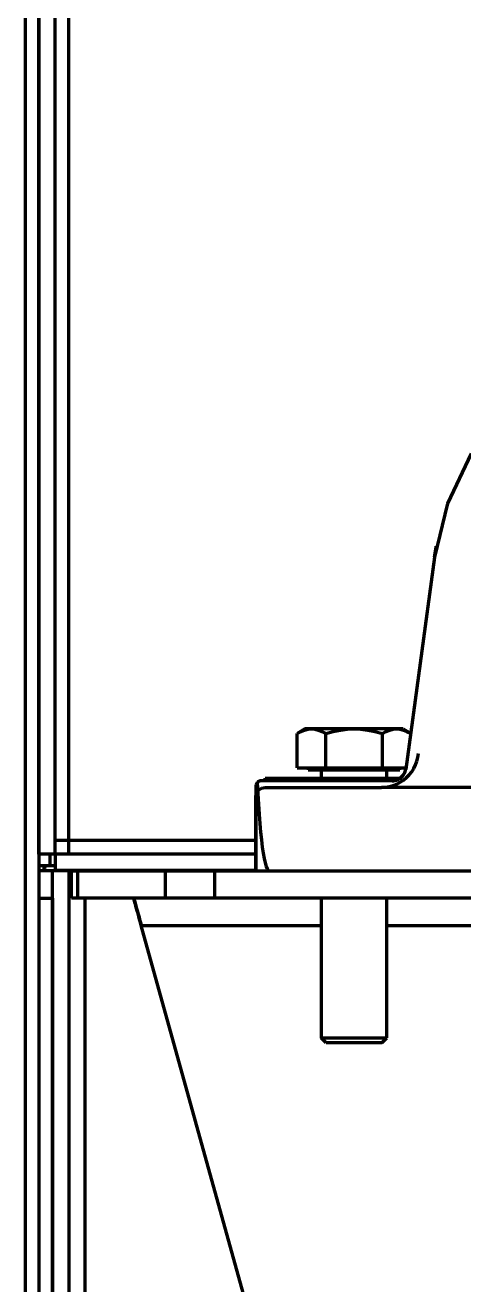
# Model space of a CAD drawing. Header units: millimetres. Extents: x 0 to 594, y 0 to 420.
# Drawn here: x 150.64 to 153.85, y 385.47 to 394.7 of the extents above; entities that cross this region are included whole.
import ezdxf

# ---------------------------------------------------------------- set-up
doc = ezdxf.new("R2010")
doc.units = ezdxf.units.MM

msp = doc.modelspace()

# ---------------------------------------------------------------- linework, layer by layer
at = {"color": 1, "lineweight": 70}
for p, q in [((150.6364, 403.6301), (150.6364, 378.2005)), ((150.7364, 388.6242), (150.7364, 403.6501)), ((150.7364, 403.6301), (150.7364, 378.2005)), ((150.8564, 388.6242), (150.8564, 403.6501)), ((150.9564, 388.7242), (150.9564, 403.5642)), ((153.9053, 391.5584), (153.7318, 391.1925)), ((153.7318, 391.1925), (153.6364, 390.7989)), ((153.6449, 390.8552), (153.648, 390.8732)), ((153.648, 390.8732), (153.6449, 390.8552)), ((153.648, 390.8732), (153.6488, 390.878)), ((153.6488, 390.878), (153.648, 390.8732)), ((153.6488, 390.878), (153.6491, 390.8796)), ((153.6491, 390.8796), (153.6488, 390.878)), ((153.6364, 390.7989), (153.4255, 389.247)), ((153.6364, 390.7989), (153.6449, 390.8552)), ((153.6449, 390.8552), (153.6364, 390.7989)), ((152.6864, 389.5405), (152.6307, 389.5083)), ((152.6307, 389.5083), (152.6585, 389.5226)), ((152.6307, 389.2565), (152.6307, 389.5083)), ((152.6585, 389.5226), (152.6846, 389.5326)), ((152.6846, 389.5326), (152.7097, 389.5385)), ((152.6867, 389.5405), (152.6864, 389.5405)), ((152.6874, 389.5405), (152.6867, 389.5405)), ((152.6887, 389.5405), (152.6874, 389.5405)), ((152.6904, 389.5405), (152.6887, 389.5405)), ((152.6927, 389.5405), (152.6904, 389.5405)), ((152.6954, 389.5405), (152.6927, 389.5405)), ((152.6987, 389.5405), (152.6954, 389.5405)), ((152.7024, 389.5405), (152.6987, 389.5405)), ((152.7066, 389.5405), (152.7024, 389.5405)), ((152.7113, 389.5405), (152.7066, 389.5405)), ((152.7097, 389.5385), (152.7346, 389.5405)), ((152.7164, 389.5405), (152.7113, 389.5405)), ((152.7221, 389.5405), (152.7164, 389.5405)), ((152.7281, 389.5405), (152.7221, 389.5405)), ((152.7346, 389.5405), (152.7281, 389.5405)), ((152.7346, 389.5405), (152.7596, 389.5385)), ((152.749, 389.5405), (152.7346, 389.5405)), ((152.765, 389.5405), (152.749, 389.5405)), ((152.7596, 389.5385), (152.7847, 389.5326)), ((152.7825, 389.5405), (152.765, 389.5405)), ((152.8015, 389.5405), (152.7825, 389.5405)), ((152.7847, 389.5326), (152.8108, 389.5226)), ((152.822, 389.5405), (152.8015, 389.5405)), ((152.8108, 389.5226), (152.8386, 389.5083)), ((152.8436, 389.5405), (152.822, 389.5405)), ((152.8386, 389.5083), (152.8941, 389.5226)), ((152.8386, 389.2565), (152.8386, 389.5083)), ((152.8664, 389.5405), (152.8436, 389.5405)), ((152.8902, 389.5405), (152.8664, 389.5405)), ((152.9149, 389.5405), (152.8902, 389.5405)), ((152.8941, 389.5226), (152.9463, 389.5326)), ((152.9403, 389.5405), (152.9149, 389.5405)), ((152.9663, 389.5405), (152.9403, 389.5405)), ((152.9463, 389.5326), (152.9966, 389.5385)), ((152.9928, 389.5405), (152.9663, 389.5405)), ((153.0195, 389.5405), (152.9928, 389.5405)), ((152.9966, 389.5385), (153.0464, 389.5405)), ((153.0464, 389.5405), (153.0195, 389.5405)), ((153.0464, 389.5405), (153.0962, 389.5385)), ((153.0733, 389.5405), (153.0464, 389.5405)), ((153.1001, 389.5405), (153.0733, 389.5405)), ((153.0962, 389.5385), (153.1465, 389.5326)), ((153.1265, 389.5405), (153.1001, 389.5405)), ((153.1525, 389.5405), (153.1265, 389.5405)), ((153.1465, 389.5326), (153.1987, 389.5226)), ((153.1779, 389.5405), (153.1525, 389.5405)), ((153.2026, 389.5405), (153.1779, 389.5405)), ((153.1987, 389.5226), (153.2543, 389.5083)), ((153.2264, 389.5405), (153.2026, 389.5405)), ((153.2492, 389.5405), (153.2264, 389.5405)), ((153.2709, 389.5405), (153.2492, 389.5405)), ((153.2543, 389.5083), (153.282, 389.5226)), ((153.2543, 389.2565), (153.2543, 389.5083)), ((153.2913, 389.5405), (153.2709, 389.5405)), ((153.282, 389.5226), (153.3081, 389.5326)), ((153.3103, 389.5405), (153.2913, 389.5405)), ((153.3081, 389.5326), (153.3333, 389.5385)), ((153.3279, 389.5405), (153.3103, 389.5405)), ((153.3439, 389.5405), (153.3279, 389.5405)), ((153.3333, 389.5385), (153.3582, 389.5405)), ((153.3582, 389.5405), (153.3439, 389.5405)), ((153.3582, 389.5405), (153.3829, 389.5385)), ((153.3647, 389.5405), (153.3582, 389.5405)), ((153.3708, 389.5405), (153.3647, 389.5405)), ((153.3764, 389.5405), (153.3708, 389.5405)), ((153.3815, 389.5405), (153.3764, 389.5405)), ((153.3862, 389.5405), (153.3815, 389.5405)), ((153.3829, 389.5385), (153.4078, 389.5327)), ((153.3904, 389.5405), (153.3862, 389.5405)), ((153.3941, 389.5405), (153.3904, 389.5405)), ((153.3974, 389.5405), (153.3941, 389.5405)), ((153.4001, 389.5405), (153.3974, 389.5405)), ((153.4024, 389.5405), (153.4001, 389.5405)), ((153.4041, 389.5405), (153.4024, 389.5405)), ((153.4054, 389.5405), (153.4041, 389.5405)), ((153.4062, 389.5405), (153.4054, 389.5405)), ((153.4064, 389.5405), (153.4062, 389.5405)), ((153.4064, 389.5405), (153.4611, 389.5089)), ((153.4078, 389.5327), (153.4336, 389.523)), ((153.4336, 389.523), (153.4611, 389.5089)), ((153.4974, 389.2773), (153.5073, 389.3043)), ((153.5073, 389.3043), (153.5144, 389.3322)), ((153.5144, 389.3322), (153.5184, 389.3608)), ((152.6307, 389.2565), (152.8386, 389.2565)), ((152.7104, 389.2565), (152.7104, 389.2405)), ((152.7104, 389.2405), (152.7188, 389.2405)), ((152.7188, 389.2405), (152.7437, 389.2405)), ((152.7437, 389.2405), (152.7837, 389.2405)), ((152.7837, 389.2405), (152.8369, 389.2405)), ((152.8064, 389.2405), (152.8064, 389.1805)), ((152.8369, 389.2405), (152.9006, 389.2405)), ((152.8386, 389.2565), (153.2543, 389.2565)), ((152.9006, 389.2405), (152.9716, 389.2405)), ((152.9716, 389.2405), (153.0464, 389.2405)), ((153.0464, 389.2405), (153.1212, 389.2405)), ((153.1212, 389.2405), (153.1922, 389.2405)), ((153.1922, 389.2405), (153.2559, 389.2405)), ((153.2543, 389.2565), (153.4268, 389.2565)), ((153.2559, 389.2405), (153.3091, 389.2405)), ((153.2864, 389.1805), (153.2864, 389.2405)), ((153.3091, 389.2405), (153.3491, 389.2405)), ((153.3491, 389.2405), (153.374, 389.2405)), ((153.374, 389.2405), (153.3824, 389.2405)), ((153.3824, 389.2405), (153.3824, 389.2565)), ((153.4002, 389.1929), (153.4117, 389.2084)), ((153.4048, 389.1984), (153.4182, 389.2208)), ((153.4062, 389.2001), (153.4119, 389.2086)), ((153.4117, 389.2084), (153.4206, 389.2268)), ((153.4119, 389.2086), (153.4168, 389.2176)), ((153.4168, 389.2176), (153.4207, 389.2271)), ((153.4182, 389.2208), (153.4255, 389.247)), ((153.4206, 389.2268), (153.4255, 389.247)), ((153.4207, 389.2271), (153.4236, 389.2369)), ((153.4236, 389.2369), (153.4255, 389.247)), ((153.4514, 389.2045), (153.4693, 389.2271)), ((153.4693, 389.2271), (153.4847, 389.2514)), ((153.4847, 389.2514), (153.4974, 389.2773)), ((152.3291, 389.1347), (152.3264, 389.1205)), ((152.3264, 389.1205), (152.3264, 388.5005)), ((152.3264, 389.1205), (152.3264, 388.5005)), ((152.3372, 389.1478), (152.3291, 389.1347)), ((152.3388, 389.1494), (152.3372, 389.1478)), ((152.3372, 389.1478), (152.341, 389.0666)), ((152.3406, 389.151), (152.3388, 389.1494)), ((152.3424, 389.1525), (152.3406, 389.151)), ((152.3443, 389.1538), (152.3424, 389.1525)), ((152.3463, 389.1551), (152.3443, 389.1538)), ((152.3483, 389.1562), (152.3463, 389.1551)), ((152.3505, 389.1572), (152.3483, 389.1562)), ((152.3526, 389.158), (152.3505, 389.1572)), ((152.3549, 389.1588), (152.3526, 389.158)), ((152.3571, 389.1594), (152.3549, 389.1588)), ((152.3594, 389.1599), (152.3571, 389.1594)), ((152.3617, 389.1602), (152.3594, 389.1599)), ((152.3641, 389.1604), (152.3617, 389.1602)), ((152.3664, 389.1605), (152.3641, 389.1604)), ((153.3264, 389.1605), (152.3664, 389.1605)), ((152.3944, 389.1805), (152.3978, 389.1805)), ((152.3944, 389.1605), (152.3944, 389.1805)), ((152.3978, 389.1805), (152.408, 389.1805)), ((152.408, 389.1805), (152.4247, 389.1805)), ((152.4247, 389.1805), (152.4479, 389.1805)), ((152.4479, 389.1805), (152.4772, 389.1805)), ((152.4772, 389.1805), (152.5122, 389.1805)), ((152.5122, 389.1805), (152.5526, 389.1805)), ((152.5526, 389.1805), (152.5977, 389.1805)), ((152.5977, 389.1805), (152.6471, 389.1805)), ((152.6471, 389.1805), (152.7001, 389.1805)), ((152.7001, 389.1805), (152.7561, 389.1805)), ((152.7561, 389.1805), (152.8143, 389.1805)), ((152.8143, 389.1805), (152.874, 389.1805)), ((152.874, 389.1805), (152.9344, 389.1805)), ((152.9344, 389.1805), (153.3864, 389.1805)), ((152.9344, 389.1605), (152.9344, 389.1805)), ((153.2474, 389.1125), (153.2762, 389.114)), ((153.2762, 389.114), (153.3046, 389.1186)), ((153.3046, 389.1186), (153.3324, 389.1261)), ((153.3264, 389.1605), (153.3464, 389.1625)), ((153.3264, 389.1605), (153.3366, 389.161)), ((153.3324, 389.1261), (153.3593, 389.1366)), ((153.3366, 389.161), (153.3468, 389.1626)), ((153.3464, 389.1625), (153.366, 389.1687)), ((153.3468, 389.1626), (153.3567, 389.1652)), ((153.3567, 389.1652), (153.3663, 389.1688)), ((153.3593, 389.1366), (153.3849, 389.1498)), ((153.3662, 389.1688), (153.3875, 389.1813)), ((153.3663, 389.1688), (153.3755, 389.1733)), ((153.3755, 389.1733), (153.3841, 389.1788)), ((153.3841, 389.1788), (153.3922, 389.1852)), ((153.3849, 389.1498), (153.4089, 389.1656)), ((153.3864, 389.1805), (153.4002, 389.1929)), ((153.3875, 389.1813), (153.4048, 389.1984)), ((153.3922, 389.1852), (153.3996, 389.1923)), ((153.3996, 389.1923), (153.4062, 389.2001)), ((153.4089, 389.1656), (153.4312, 389.1839)), ((153.4312, 389.1839), (153.4514, 389.2045)), ((152.3264, 389.0445), (152.3316, 389.0705)), ((152.3264, 388.5005), (152.3264, 389.0445)), ((152.3316, 389.0705), (152.3463, 389.0926)), ((152.341, 389.0666), (152.3454, 388.9892)), ((152.3463, 389.0926), (152.3684, 389.1073)), ((152.3684, 389.1073), (152.3944, 389.1125)), ((152.3944, 389.1125), (153.2474, 389.1125)), ((154.3944, 389.1125), (153.2474, 389.1125)), ((152.3454, 388.9892), (152.3502, 388.9162)), ((152.3502, 388.9162), (152.3555, 388.8478)), ((152.3555, 388.8478), (152.3613, 388.7846)), ((152.3613, 388.7846), (152.3675, 388.727)), ((150.857, 388.7242), (150.8564, 388.7242)), ((150.8589, 388.7242), (150.857, 388.7242)), ((150.862, 388.7242), (150.8589, 388.7242)), ((150.8663, 388.7242), (150.862, 388.7242)), ((150.8717, 388.7242), (150.8663, 388.7242)), ((150.8782, 388.7242), (150.8717, 388.7242)), ((150.8857, 388.7242), (150.8782, 388.7242)), ((150.8941, 388.7242), (150.8857, 388.7242)), ((150.9032, 388.7242), (150.8941, 388.7242)), ((150.913, 388.7242), (150.9032, 388.7242)), ((150.9234, 388.7242), (150.913, 388.7242)), ((150.9342, 388.7242), (150.9234, 388.7242)), ((150.9452, 388.7242), (150.9342, 388.7242)), ((150.9564, 388.7242), (150.9452, 388.7242)), ((150.9564, 388.713), (150.9564, 388.7242)), ((152.3264, 388.7242), (150.9564, 388.7242)), ((150.9564, 388.7019), (150.9564, 388.713)), ((150.9564, 388.6912), (150.9564, 388.7019)), ((150.9564, 388.6808), (150.9564, 388.6912)), ((150.9564, 388.671), (150.9564, 388.6808)), ((150.9564, 388.6618), (150.9564, 388.671)), ((150.9564, 388.6535), (150.9564, 388.6618)), ((150.9564, 388.646), (150.9564, 388.6535)), ((152.3675, 388.727), (152.374, 388.6753)), ((152.374, 388.6753), (152.3809, 388.6298)), ((150.8564, 388.6242), (150.7364, 388.6242)), ((150.8183, 388.5405), (150.8183, 388.6242)), ((150.8564, 388.6242), (150.8564, 388.5042)), ((152.3264, 388.6242), (150.8564, 388.6242)), ((150.9564, 388.6395), (150.9564, 388.646)), ((150.9564, 388.6341), (150.9564, 388.6395)), ((150.9564, 388.6298), (150.9564, 388.6341)), ((150.9564, 388.6267), (150.9564, 388.6298)), ((150.9564, 388.6248), (150.9564, 388.6267)), ((150.9564, 388.6242), (150.9564, 388.6248)), ((152.3809, 388.6298), (152.388, 388.5908)), ((152.388, 388.5908), (152.3954, 388.5585)), ((150.7364, 388.5405), (150.8183, 388.5405)), ((150.8364, 388.5005), (150.7364, 388.5005)), ((150.7807, 388.5346), (150.7726, 388.5405)), ((150.7726, 388.5405), (150.7726, 388.5005)), ((150.7726, 388.5005), (150.7807, 388.5063)), ((150.7841, 388.5205), (150.7807, 388.5346)), ((150.7807, 388.5063), (150.7841, 388.5205)), ((150.8183, 388.5405), (150.8545, 388.5405)), ((150.8364, 372.1805), (150.8364, 388.5005)), ((150.9564, 388.5005), (150.8364, 388.5005)), ((150.8545, 388.5405), (150.8564, 388.5402)), ((150.8612, 388.5042), (150.8545, 388.5005)), ((152.3264, 388.5042), (150.8564, 388.5042)), ((150.9564, 388.5005), (150.9565, 388.5005)), ((150.9564, 388.5005), (150.9564, 372.1805)), ((150.9565, 388.5005), (150.9568, 388.5005)), ((150.9568, 388.5005), (150.9574, 388.5005)), ((150.9574, 388.5005), (150.9581, 388.5005)), ((150.9581, 388.5005), (150.959, 388.5005)), ((150.959, 388.5005), (150.9602, 388.5005)), ((150.9602, 388.5005), (150.9615, 388.5005)), ((150.9615, 388.5005), (150.9631, 388.5005)), ((150.9631, 388.5005), (150.9648, 388.5005)), ((150.9648, 388.5005), (150.9668, 388.5005)), ((150.9668, 388.5005), (150.9689, 388.5005)), ((150.9689, 388.5005), (150.9712, 388.5005)), ((150.9712, 388.5005), (150.9737, 388.5005)), ((150.9737, 388.5005), (150.9764, 388.5005)), ((150.9764, 388.5005), (150.9766, 388.5005)), ((150.9764, 388.3005), (150.9764, 388.5005)), ((150.9766, 388.5005), (150.9773, 388.5005)), ((150.9773, 388.5005), (150.9784, 388.5005)), ((150.9784, 388.5005), (150.9799, 388.5005)), ((150.9799, 388.5005), (150.9819, 388.5005)), ((150.9819, 388.5005), (150.9843, 388.5005)), ((150.9843, 388.5005), (150.9871, 388.5005)), ((150.9871, 388.5005), (150.9904, 388.5005)), ((150.9904, 388.5005), (150.994, 388.5005)), ((150.994, 388.5005), (150.9981, 388.5005)), ((150.9981, 388.5005), (151.0027, 388.5005)), ((151.0027, 388.5005), (151.0076, 388.5005)), ((151.0076, 388.5005), (151.0129, 388.5005)), ((151.0129, 388.5005), (151.0186, 388.5005)), ((151.0186, 388.5005), (151.6659, 388.5005)), ((151.0186, 388.5005), (151.0186, 388.3005)), ((151.6659, 388.5005), (151.6811, 388.5005)), ((151.6659, 388.3005), (151.6659, 388.5005)), ((151.6811, 388.5005), (151.6985, 388.5005)), ((151.6985, 388.5005), (151.7179, 388.5005)), ((151.7179, 388.5005), (151.7393, 388.5005)), ((151.7393, 388.5005), (151.7624, 388.5005)), ((151.7624, 388.5005), (151.7871, 388.5005)), ((151.7871, 388.5005), (151.8133, 388.5005)), ((151.8049, 388.5042), (151.8049, 388.5005)), ((151.8133, 388.5005), (151.8409, 388.5005)), ((151.8409, 388.5005), (151.8696, 388.5005)), ((151.8696, 388.5005), (151.8992, 388.5005)), ((151.8992, 388.5005), (151.9296, 388.5005)), ((151.9022, 388.5042), (151.9022, 388.5005)), ((151.9296, 388.5005), (151.9606, 388.5005)), ((151.9606, 388.5005), (151.992, 388.5005)), ((151.992, 388.5005), (152.0236, 388.5005)), ((152.0236, 388.5005), (159.3164, 388.5005)), ((152.0236, 388.5005), (152.0236, 388.3005)), ((152.2631, 388.5005), (152.2631, 388.5042)), ((152.3954, 388.5585), (152.403, 388.5333)), ((152.403, 388.5333), (152.4107, 388.5151)), ((152.4107, 388.5151), (152.4185, 388.5041)), ((152.4185, 388.5041), (152.4264, 388.5005)), ((150.7364, 388.3005), (150.8364, 388.3005)), ((150.8364, 388.3005), (150.8364, 372.1805)), ((150.9766, 388.3005), (150.9764, 388.3005)), ((150.9773, 388.3005), (150.9766, 388.3005)), ((150.9784, 388.3005), (150.9773, 388.3005)), ((150.9799, 388.3005), (150.9784, 388.3005)), ((150.9819, 388.3005), (150.9799, 388.3005)), ((150.9843, 388.3005), (150.9819, 388.3005)), ((150.9871, 388.3005), (150.9843, 388.3005)), ((150.9904, 388.3005), (150.9871, 388.3005)), ((150.994, 388.3005), (150.9904, 388.3005)), ((150.9981, 388.3005), (150.994, 388.3005)), ((151.0027, 388.3005), (150.9981, 388.3005)), ((151.0076, 388.3005), (151.0027, 388.3005)), ((151.0129, 388.3005), (151.0076, 388.3005)), ((151.0186, 388.3005), (151.0129, 388.3005)), ((151.6659, 388.3005), (151.0186, 388.3005)), ((151.0764, 377.8005), (151.0764, 388.3005)), ((151.4319, 388.3005), (151.4355, 388.2874)), ((151.4322, 388.2992), (151.4319, 388.3005)), ((151.4332, 388.2955), (151.4322, 388.2992)), ((151.435, 388.2893), (151.4332, 388.2955)), ((151.4373, 388.2807), (151.435, 388.2893)), ((151.4355, 388.2874), (151.4392, 388.274)), ((151.6811, 388.3005), (151.6659, 388.3005)), ((151.6985, 388.3005), (151.6811, 388.3005)), ((151.7179, 388.3005), (151.6985, 388.3005)), ((151.7393, 388.3005), (151.7179, 388.3005)), ((151.7624, 388.3005), (151.7393, 388.3005)), ((151.7871, 388.3005), (151.7624, 388.3005)), ((151.8133, 388.3005), (151.7871, 388.3005)), ((151.8409, 388.3005), (151.8133, 388.3005)), ((151.8696, 388.3005), (151.8409, 388.3005)), ((151.8992, 388.3005), (151.8696, 388.3005)), ((151.9296, 388.3005), (151.8992, 388.3005)), ((151.9606, 388.3005), (151.9296, 388.3005)), ((151.992, 388.3005), (151.9606, 388.3005)), ((152.0236, 388.3005), (151.992, 388.3005)), ((159.3164, 388.3005), (152.0236, 388.3005)), ((152.8064, 388.3005), (152.8064, 387.2773)), ((153.2864, 387.2773), (153.2864, 388.3005)), ((151.4404, 388.2698), (151.4373, 388.2807)), ((151.4392, 388.274), (151.443, 388.2604)), ((151.444, 388.2568), (151.4404, 388.2698)), ((151.443, 388.2604), (151.4468, 388.2466)), ((151.4481, 388.2419), (151.444, 388.2568)), ((151.4468, 388.2466), (151.4507, 388.2326)), ((151.4527, 388.2252), (151.4481, 388.2419)), ((151.4507, 388.2326), (151.4546, 388.2184)), ((151.4578, 388.2069), (151.4527, 388.2252)), ((151.4546, 388.2184), (151.4586, 388.204)), ((151.4632, 388.1873), (151.4578, 388.2069)), ((151.4586, 388.204), (151.4626, 388.1895)), ((151.4626, 388.1895), (151.4667, 388.1748)), ((151.469, 388.1665), (151.4632, 388.1873)), ((151.4667, 388.1748), (151.4708, 388.1601)), ((151.475, 388.145), (151.469, 388.1665)), ((151.4708, 388.1601), (151.4749, 388.1453)), ((151.4749, 388.1453), (151.479, 388.1304)), ((151.4811, 388.1229), (151.475, 388.145)), ((151.479, 388.1304), (151.4832, 388.1154)), ((151.4873, 388.1005), (151.4811, 388.1229)), ((151.4832, 388.1154), (151.4873, 388.1005)), ((154.0951, 378.6936), (151.4873, 388.1005)), ((151.4873, 388.1005), (152.8064, 388.1005)), ((153.2864, 388.1005), (158.0464, 388.1005)), ((152.8432, 387.2405), (152.8064, 387.2773)), ((152.8064, 387.2773), (152.8124, 387.2773)), ((152.8124, 387.2773), (152.8302, 387.2773)), ((152.8302, 387.2773), (152.8588, 387.2773)), ((152.8588, 387.2773), (152.8968, 387.2773)), ((152.8968, 387.2773), (152.9423, 387.2773)), ((152.9423, 387.2773), (152.993, 387.2773)), ((152.993, 387.2773), (153.0464, 387.2773)), ((153.0464, 387.2773), (153.0998, 387.2773)), ((153.0998, 387.2773), (153.1505, 387.2773)), ((153.1505, 387.2773), (153.196, 387.2773)), ((153.196, 387.2773), (153.2341, 387.2773)), ((153.2341, 387.2773), (153.2626, 387.2773)), ((153.2496, 387.2405), (153.2864, 387.2773)), ((153.2626, 387.2773), (153.2804, 387.2773)), ((153.2804, 387.2773), (153.2864, 387.2773)), ((152.8483, 387.2405), (152.8432, 387.2405)), ((152.8633, 387.2405), (152.8483, 387.2405)), ((152.8875, 387.2405), (152.8633, 387.2405)), ((152.9197, 387.2405), (152.8875, 387.2405)), ((152.9582, 387.2405), (152.9197, 387.2405)), ((153.0012, 387.2405), (152.9582, 387.2405)), ((153.0464, 387.2405), (153.0012, 387.2405)), ((153.0916, 387.2405), (153.0464, 387.2405)), ((153.1346, 387.2405), (153.0916, 387.2405)), ((153.1731, 387.2405), (153.1346, 387.2405)), ((153.2053, 387.2405), (153.1731, 387.2405)), ((153.2295, 387.2405), (153.2053, 387.2405)), ((153.2445, 387.2405), (153.2295, 387.2405)), ((153.2496, 387.2405), (153.2445, 387.2405))]:
    msp.add_line(p, q, dxfattribs=at)

doc.saveas('drawing.dxf')
